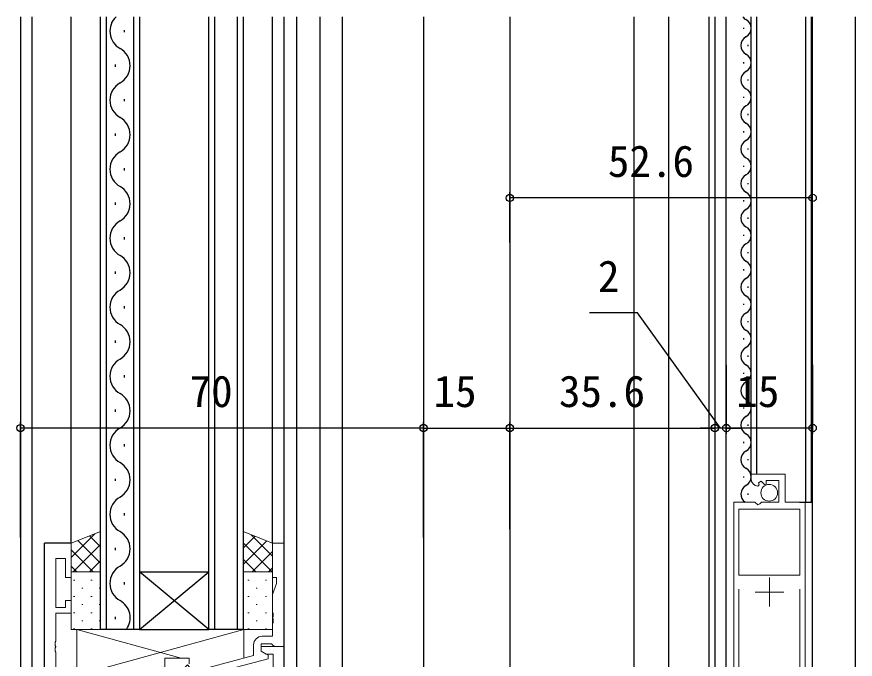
# Model space of a CAD drawing. Units: millimetres, scale not verified. Extents: x -437 to 438, y -554 to 551.
# Drawn here: x -325.4 to -179.8, y 70.1 to 181.8 of the extents above; entities that cross this region are included whole.
import ezdxf
from ezdxf.enums import TextEntityAlignment as Align

# ---------------------------------------------------------------- set-up
doc = ezdxf.new("R2010")
doc.units = ezdxf.units.MM
doc.header["$LTSCALE"] = 4
doc.layers.add('0-2_YKK_11', color=7, linetype='Continuous', lineweight=18)
doc.layers.add('0-5_YKK_13', color=4, linetype='Continuous', lineweight=18)
doc.layers.add('0-4_YKK_12', color=2, linetype='Continuous')
doc.layers.add('0-7_YKK_D', color=6, linetype='Continuous')
doc.styles.add('ＭＳ ゴシック', font='')
doc.styles.get('ＭＳ ゴシック').set_extended_font_data('MS Gothic')

msp = doc.modelspace()

# ---------------------------------------------------------------- linework, layer by layer
at = {"layer": '0-2_YKK_11'}
for p, q in [((-194.694, 84.299), (-194.694, 79.299)), ((-197.194, 81.799), (-192.194, 81.799))]:
    msp.add_line(p, q, dxfattribs=at)
for points in [[(-200.894, 97.399), (-200.894, 65.299), (-202.194, 65.299), (-202.194, 63.049), (-201.294, 63.049), (-201.294, 64.299), (-199.794, 64.299), (-199.794, 58.299), (-201.294, 58.299), (-201.294, 59.549), (-202.194, 59.549), (-202.194, 57.299), (-187.194, 57.299), (-187.194, 65.299), (-188.494, 65.299), (-188.494, 97.399), (-191.994, 97.399), (-191.994, 102.299), (-197.894, 102.299), (-197.894, 101.495)], [(-196.712, 100.2), (-196.501, 100.451), (-196.586, 100.77), (-196.118, 101.041), (-195.541, 100.463), (-195.294, 100.566), (-195.294, 101.199), (-193.094, 101.199), (-193.094, 97.399), (-196.094, 97.399), (-196.394, 97.099), (-196.722, 96.946), (-197.263, 97.399), (-200.894, 97.399)], [(-320.595, 90.299), (-320.595, 25.299)], [(-315.995, 84.299), (-315.995, 90.299), (-320.595, 90.299)], [(-278.995, 72.299), (-278.995, 90.299), (-280.995, 90.299), (-280.995, 84.299), (-280.295, 84.299), (-280.295, 83.299), (-280.995, 81.376), (-280.995, 78.258), (-280.875, 78.074), (-280.875, 77.524), (-280.995, 77.341), (-280.995, 77.258), (-280.875, 77.074), (-280.875, 76.524), (-280.995, 76.341), (-280.995, 74.099), (-282.795, 74.099)], [(-318.665, 67.299), (-318.665, 71.341), (-318.785, 71.524), (-318.785, 72.074), (-318.665, 72.258), (-318.665, 72.341), (-318.785, 72.524), (-318.785, 73.074), (-318.665, 73.258), (-318.665, 78.099), (-315.995, 78.099), (-315.995, 80.299), (-316.995, 80.299), (-316.995, 79.099), (-318.665, 79.099), (-318.665, 87.599), (-316.995, 87.599), (-316.995, 84.299), (-315.995, 84.299)], [(-189.394, 82.299), (-189.394, 64.399), (-188.094, 64.399), (-188.094, 58.199), (-198.894, 58.199), (-198.894, 65.199), (-199.994, 65.199), (-199.994, 82.299)], [(-284.295, 72.599), (-284.295, 70.779), (-292.056, 68.699), (-295.346, 68.699), (-295.771, 69.124), (-296.619, 68.275), (-295.843, 67.499), (-291.898, 67.499), (-281.795, 70.207), (-281.795, 70.807), (-282.995, 71.499), (-282.995, 72.799), (-281.195, 72.799), (-280.995, 72.599), (-280.695, 72.299), (-278.995, 72.299)], [(-278.995, 53.299), (-278.995, 72.299), (-282.995, 72.299), (-282.995, 71.499), (-282.129, 70.999), (-280.925, 70.999), (-280.925, 67.299)], [(-295.495, 69.299), (-295.495, 70.299), (-299.695, 70.299), (-299.695, 67.299)]]:
    msp.add_lwpolyline(points, dxfattribs=at)
msp.add_lwpolyline([(-199.994, 96.199), (-199.994, 84.699), (-189.394, 84.699), (-189.394, 96.199)], close=True, dxfattribs=at)
for centre, radius, start, end in [((-196.594, 101.495), 1.3, 180.00003, 264.79418), ((-282.795, 72.599), 1.5, 90.00001, 179.99999)]:
    msp.add_arc(centre, radius, start, end, dxfattribs=at)
at = {"layer": '0-4_YKK_12'}
for p, q in [((-324.795, 181.803), (-324.795, 0.299)), ((-322.795, 181.803), (-322.795, 25.299)), ((-315.995, 90.299), (-315.995, 181.803)), ((-310.895, 75.299), (-310.895, 181.803)), ((-309.895, 181.803), (-309.895, 75.299)), ((-305.095, 75.299), (-305.095, 181.803)), ((-304.095, 181.803), (-304.095, 75.299)), ((-292.095, 75.299), (-292.095, 181.803)), ((-291.095, 181.803), (-291.095, 75.299)), ((-287.095, 75.299), (-287.095, 181.803)), ((-286.095, 181.803), (-286.095, 75.299)), ((-280.995, 90.299), (-280.995, 181.803)), ((-278.995, 53.299), (-278.995, 181.803)), ((-272.795, 181.802), (-272.795, 53.299)), ((-268.895, 181.802), (-268.895, 53.299)), ((-254.794, 181.802), (-254.793, 16.633)), ((-239.794, 181.802), (-239.794, 57.807)), ((-218.194, 57.817), (-218.194, 181.801)), ((-212.194, 57.799), (-212.194, 181.801)), ((-205.194, 63.799), (-205.194, 181.801)), ((-204.194, 181.801), (-204.194, 63.799)), ((-202.194, 64.999), (-202.194, 181.801)), ((-197.894, 101.493), (-197.894, 181.801)), ((-196.894, 102.299), (-196.894, 181.801)), ((-188.394, 97.399), (-188.394, 181.801)), ((-187.394, 97.399), (-187.394, 181.801)), ((-187.194, 65.007), (-187.194, 181.801)), ((-179.799, 181.801), (-179.799, 10.298)), ((-306.735, 179.1), (-306.735, 179.5)), ((-199.154, 179.7), (-199.154, 179.9)), ((-198.394, 176.7), (-198.394, 176.9)), ((-308.255, 173.1), (-308.255, 173.5)), ((-199.154, 173.7), (-199.154, 173.9)), ((-198.394, 170.7), (-198.394, 170.9)), ((-306.735, 167.1), (-306.735, 167.5)), ((-199.154, 167.7), (-199.154, 167.9)), ((-198.394, 164.7), (-198.394, 164.9)), ((-199.154, 161.7), (-199.154, 161.9)), ((-308.255, 161.1), (-308.255, 161.5)), ((-198.394, 158.7), (-198.394, 158.9)), ((-199.154, 155.7), (-199.154, 155.9)), ((-306.735, 155.1), (-306.735, 155.5)), ((-198.394, 152.7), (-198.394, 152.9)), ((-308.255, 149.1), (-308.255, 149.5)), ((-199.154, 149.7), (-199.154, 149.9)), ((-198.394, 146.7), (-198.394, 146.9)), ((-306.735, 143.1), (-306.735, 143.5)), ((-199.154, 143.7), (-199.154, 143.9)), ((-198.394, 140.7), (-198.394, 140.9)), ((-308.255, 137.1), (-308.255, 137.5)), ((-199.154, 137.7), (-199.154, 137.9)), ((-198.394, 134.7), (-198.394, 134.9)), ((-306.735, 131.1), (-306.735, 131.5)), ((-199.154, 131.7), (-199.154, 131.9)), ((-198.394, 128.7), (-198.394, 128.9)), ((-308.255, 125.1), (-308.255, 125.5)), ((-199.154, 125.7), (-199.154, 125.9)), ((-198.394, 122.7), (-198.394, 122.9)), ((-306.735, 119.1), (-306.735, 119.5)), ((-199.154, 119.7), (-199.154, 119.9)), ((-198.394, 116.7), (-198.394, 116.9)), ((-199.154, 113.7), (-199.154, 113.9)), ((-308.255, 113.1), (-308.255, 113.5)), ((-198.394, 110.7), (-198.394, 110.9)), ((-199.154, 107.7), (-199.154, 107.9)), ((-306.735, 107.1), (-306.735, 107.5)), ((-198.394, 104.7), (-198.394, 104.9)), ((-308.255, 101.1), (-308.255, 101.5)), ((-199.154, 101.7), (-199.154, 101.9)), ((-198.394, 98.7), (-198.394, 98.9)), ((-189.494, 97.399), (-187.394, 97.399)), ((-306.735, 95.1), (-306.735, 95.5)), ((-320.595, 25.299), (-320.595, 90.299)), ((-315.995, 90.299), (-320.595, 90.299)), ((-308.255, 89.1), (-308.255, 89.5)), ((-304.095, 85.299), (-292.095, 85.299)), ((-304.095, 75.299), (-292.095, 85.299)), ((-292.095, 75.299), (-304.095, 85.299)), ((-306.735, 83.1), (-306.735, 83.5)), ((-308.255, 77.1), (-308.255, 77.5)), ((-304.095, 75.299), (-310.895, 75.299)), ((-304.095, 75.299), (-292.095, 75.299)), ((-286.095, 75.299), (-292.095, 75.299))]:
    msp.add_line(p, q, dxfattribs=at)
msp.add_lwpolyline([(-280.494, 48.299), (-276.795, 48.299), (-276.795, 181.803)], dxfattribs=at)
for centre, radius, start, end in [((-305.818, 179.3), 3.437, 133.25198, 240.79746), ((-197.936, 182.8), 1.718, 215.53738, 240.79752), ((-199.612, 179.8), 1.718, 299.20261, 60.79752), ((-197.936, 176.8), 1.718, 119.20261, 240.79752), ((-309.172, 173.3), 3.437, 299.20254, 60.79746), ((-199.612, 173.8), 1.718, 299.20261, 60.79752), ((-197.936, 170.8), 1.718, 119.20261, 240.79752), ((-305.818, 167.3), 3.437, 119.20254, 240.79746), ((-199.612, 167.8), 1.718, 299.20261, 60.79752), ((-197.936, 164.8), 1.718, 119.20261, 240.79752), ((-309.172, 161.3), 3.437, 299.20254, 60.79746), ((-199.612, 161.8), 1.718, 299.20261, 60.79752), ((-197.935, 158.8), 1.718, 119.20261, 240.79752), ((-305.818, 155.3), 3.437, 119.20254, 240.79746), ((-199.612, 155.8), 1.718, 299.20261, 60.79752), ((-197.935, 152.8), 1.718, 119.20261, 240.79752), ((-309.172, 149.3), 3.437, 299.20254, 60.79746), ((-199.612, 149.8), 1.718, 299.20261, 60.79752), ((-197.935, 146.8), 1.718, 119.20261, 240.79752), ((-305.818, 143.3), 3.437, 119.20254, 240.79746), ((-199.612, 143.8), 1.718, 299.20261, 60.79752), ((-197.935, 140.8), 1.718, 119.20261, 240.79752), ((-309.172, 137.3), 3.437, 299.20254, 60.79746), ((-199.612, 137.8), 1.718, 299.20261, 60.79752), ((-197.935, 134.8), 1.718, 119.20261, 240.79752), ((-305.818, 131.3), 3.437, 119.20254, 240.79746), ((-199.612, 131.8), 1.718, 299.20261, 60.79752), ((-197.935, 128.8), 1.718, 119.20261, 240.79752), ((-309.172, 125.3), 3.437, 299.20254, 60.79746), ((-199.612, 125.8), 1.718, 299.20261, 60.79752), ((-197.935, 122.8), 1.718, 119.20261, 240.79752), ((-305.818, 119.3), 3.437, 119.20254, 240.79746), ((-199.612, 119.8), 1.718, 299.20261, 60.79752), ((-197.935, 116.8), 1.718, 119.20261, 240.79752), ((-309.172, 113.3), 3.437, 299.20254, 60.79746), ((-199.612, 113.8), 1.718, 299.20261, 60.79752), ((-197.935, 110.8), 1.718, 119.20261, 240.79752), ((-305.818, 107.3), 3.437, 119.20254, 240.79746), ((-199.612, 107.8), 1.718, 299.20261, 60.79752), ((-197.935, 104.8), 1.718, 119.20261, 240.79752), ((-309.172, 101.3), 3.437, 299.20254, 60.79746), ((-199.612, 101.8), 1.718, 299.20261, 60.79752), ((-197.935, 98.8), 1.718, 119.20261, 234.578), ((-305.818, 95.3), 3.437, 119.20254, 240.79746), ((-309.172, 89.3), 3.437, 299.20254, 60.79746), ((-305.818, 83.3), 3.437, 119.20254, 240.79746), ((-309.172, 77.3), 3.437, 324.40267, 60.79746)]:
    msp.add_arc(centre, radius, start, end, dxfattribs=at)
at = {"layer": '0-5_YKK_13'}
for p, q in [((-311.86, 91.921), (-315.995, 87.786)), ((-286.045, 92.28), (-286.095, 92.23)), ((-284.694, 91.75), (-280.995, 88.051)), ((-314.818, 90.761), (-310.895, 86.838)), ((-312.786, 91.558), (-310.895, 89.667)), ((-284.013, 91.483), (-286.095, 89.402)), ((-281.982, 90.686), (-286.095, 86.573)), ((-286.095, 90.323), (-281.072, 85.299)), ((-315.995, 89.11), (-312.184, 85.299)), ((-310.895, 90.058), (-315.653, 85.299)), ((-280.995, 88.845), (-284.54, 85.299)), ((-286.095, 87.494), (-283.9, 85.299)), ((-315.995, 86.281), (-315.013, 85.299)), ((-310.895, 87.229), (-312.825, 85.299)), ((-280.995, 86.017), (-281.712, 85.299)), ((-314.16, 85.279), (-313.96, 85.279)), ((-311.13, 85.279), (-310.93, 85.279)), ((-283.86, 85.279), (-283.66, 85.279)), ((-315.575, 83.864), (-315.375, 83.864)), ((-312.545, 83.864), (-312.345, 83.864)), ((-285.275, 83.864), (-285.075, 83.864)), ((-282.245, 83.864), (-282.045, 83.864)), ((-314.16, 82.449), (-313.96, 82.449)), ((-311.13, 82.449), (-310.93, 82.449)), ((-283.86, 82.449), (-283.66, 82.449)), ((-315.575, 81.034), (-315.375, 81.034)), ((-312.545, 81.034), (-312.345, 81.034)), ((-285.275, 81.034), (-285.075, 81.034)), ((-282.245, 81.034), (-282.045, 81.034)), ((-314.16, 79.619), (-313.96, 79.619)), ((-311.13, 79.619), (-310.93, 79.619)), ((-283.86, 79.619), (-283.66, 79.619)), ((-315.575, 78.204), (-315.375, 78.204)), ((-312.545, 78.204), (-312.345, 78.204)), ((-285.275, 78.204), (-285.075, 78.204)), ((-282.245, 78.204), (-282.045, 78.204)), ((-314.16, 76.789), (-313.96, 76.789)), ((-311.13, 76.789), (-310.93, 76.789)), ((-283.86, 76.789), (-283.66, 76.789)), ((-315.575, 75.374), (-315.375, 75.374)), ((-296.87, 70.299), (-314.995, 75.299)), ((-314.995, 67.299), (-285.995, 75.299)), ((-312.545, 75.374), (-312.345, 75.374)), ((-285.275, 75.374), (-285.075, 75.374)), ((-282.245, 75.374), (-282.045, 75.374))]:
    msp.add_line(p, q, dxfattribs=at)
for points in [[(-310.895, 85.299), (-310.895, 92.299), (-315.995, 90.299), (-315.995, 85.299)], [(-286.095, 85.299), (-286.095, 92.299), (-280.995, 90.299), (-280.995, 85.299)], [(-315.995, 85.299), (-310.895, 85.299), (-310.895, 75.299), (-315.995, 75.299)], [(-280.995, 85.299), (-286.095, 85.299), (-286.095, 75.299), (-280.995, 75.299)]]:
    msp.add_lwpolyline(points, close=True, dxfattribs=at)
msp.add_lwpolyline([(-299.995, 67.299), (-314.995, 67.299), (-314.995, 75.299), (-285.995, 75.299), (-285.995, 70.324)], dxfattribs=at)
msp.add_circle((-194.738, 99.049), 1.45, dxfattribs=at)
at = {"layer": '0-7_YKK_D'}
for p, q in [((-239.794, 142.562), (-239.794, 151.303)), ((-187.194, 150.303), (-239.794, 150.303)), ((-187.194, 142.562), (-187.194, 151.303)), ((-239.794, 121.303), (-239.794, 109.303)), ((-204.195, 121.303), (-204.195, 109.301)), ((-204.194, 121.303), (-204.194, 109.303)), ((-202.195, 121.303), (-202.195, 109.301)), ((-202.194, 121.303), (-202.194, 109.303)), ((-187.194, 121.303), (-187.194, 109.303)), ((-324.795, 91.303), (-324.795, 111.299)), ((-254.795, 91.299), (-254.795, 111.303)), ((-254.795, 91.303), (-254.795, 111.299)), ((-239.794, 92.75), (-239.794, 111.303)), ((-254.795, 110.299), (-324.795, 110.299)), ((-254.795, 110.303), (-239.794, 110.303)), ((-239.794, 110.303), (-204.194, 110.303)), ((-204.195, 110.301), (-206.745, 110.301)), ((-202.195, 110.301), (-204.195, 110.301)), ((-202.195, 110.301), (-204.195, 110.301)), ((-202.195, 110.301), (-199.645, 110.301)), ((-187.194, 110.303), (-202.194, 110.303))]:
    msp.add_line(p, q, dxfattribs=at)
msp.add_lwpolyline([(-203.195, 110.301), (-217.59, 130.303), (-225.937, 130.303)], dxfattribs=at)
for centre in [(-239.794, 150.303), (-187.194, 150.303), (-324.795, 110.299), (-254.795, 110.303), (-254.795, 110.299), (-239.794, 110.303), (-239.794, 110.303), (-204.195, 110.301), (-204.194, 110.303), (-202.195, 110.301), (-202.194, 110.303), (-187.194, 110.303)]:
    msp.add_circle(centre, 0.637, dxfattribs=at)

# ---------------------------------------------------------------- texts
at = {"layer": '0-7_YKK_D', "style": 'ＭＳ ゴシック'}
for s, p in [('52.6', (-222.763, 152.303)), ('70', (-295.42, 112.299)), ('15', (-253.047, 112.303)), ('35.6', (-231.263, 112.303)), ('15', (-200.447, 112.303))]:
    msp.add_text(s, height=5.499, dxfattribs=at).set_placement(p, align=Align.BOTTOM_LEFT)
msp.add_text('2', height=5.499, rotation=359.999, dxfattribs=at).set_placement((-224.491, 132.303), align=Align.BOTTOM_LEFT)

doc.saveas('drawing.dxf')
